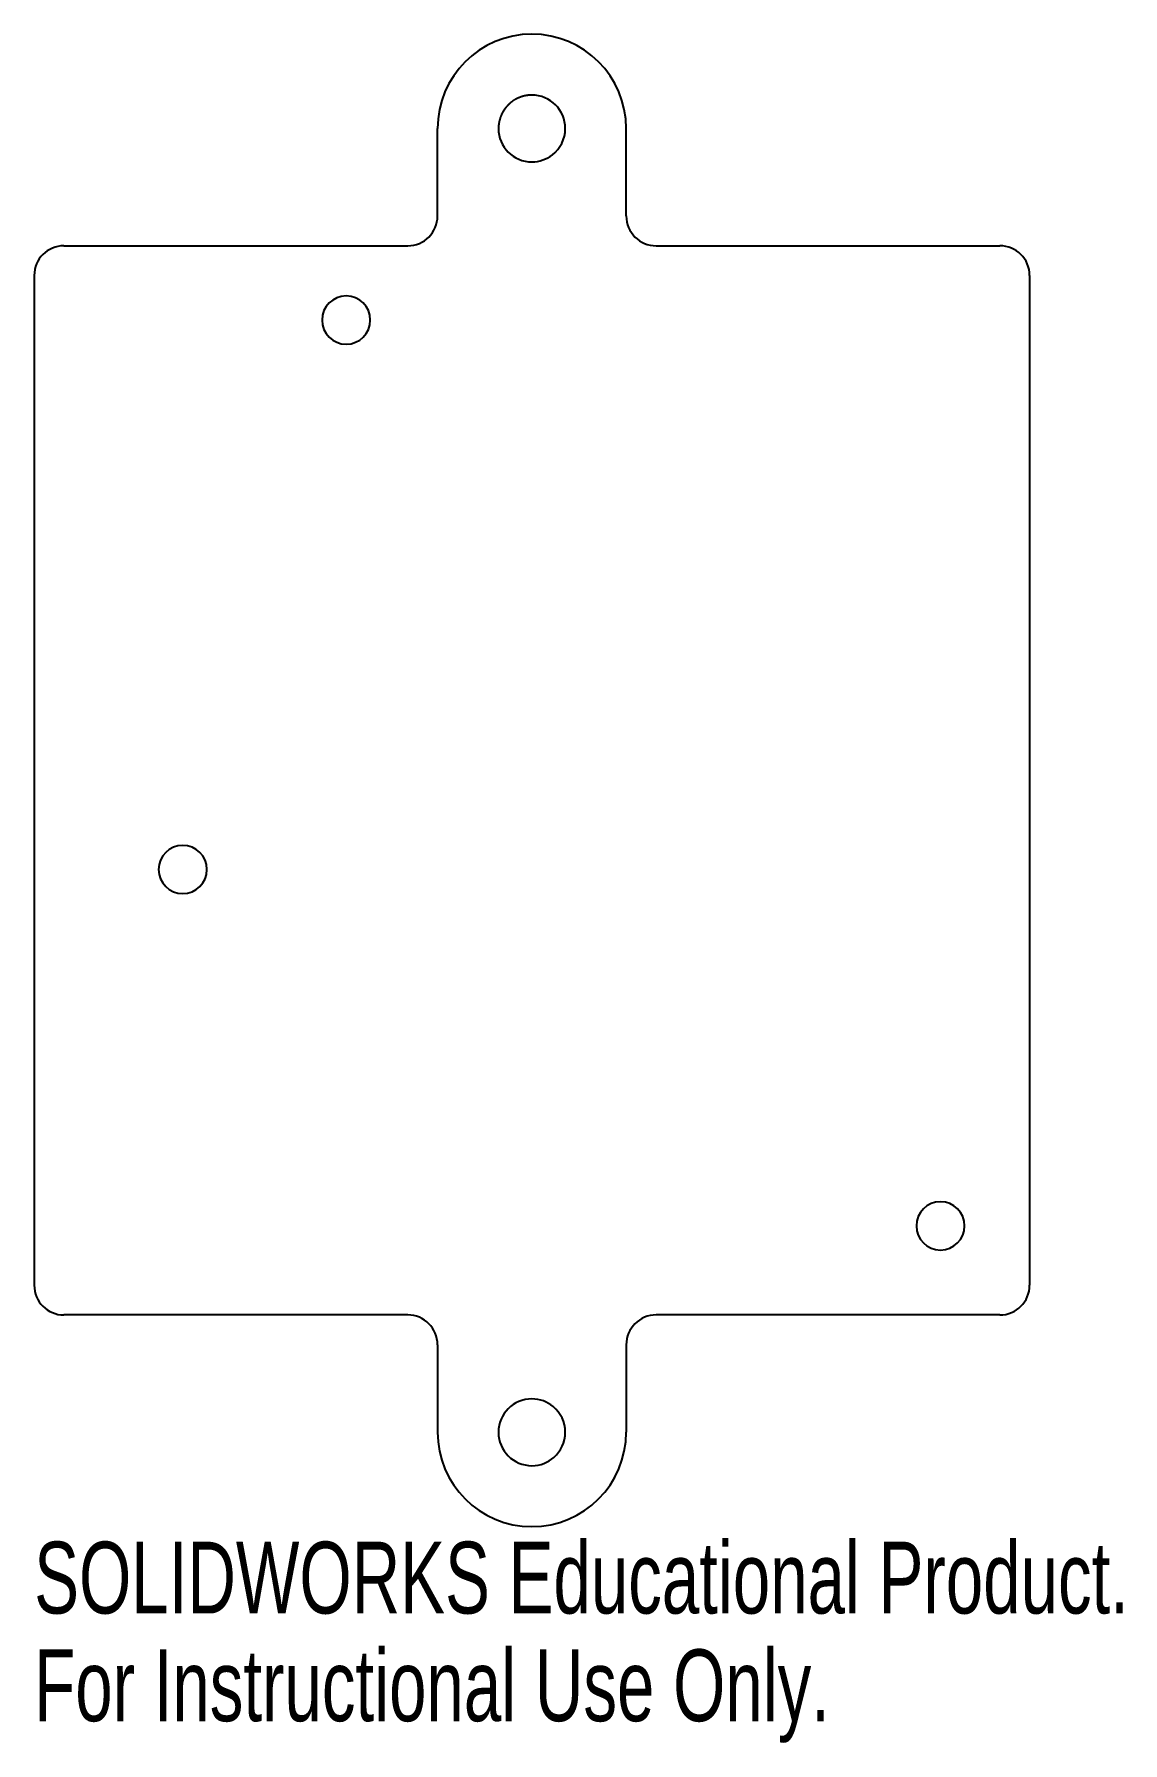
# Model space of a CAD drawing. Header units: inches. Extents: x 0.28 to 3.17, y 11.07 to 15.6.
import ezdxf

# ---------------------------------------------------------------- set-up
doc = ezdxf.new("R2010")
doc.units = ezdxf.units.IN
doc.header["$MEASUREMENT"] = 0
doc.styles.add('SLDTEXTSTYLE0', font='TXT', dxfattribs={"width": 0.7})

msp = doc.modelspace()

# ---------------------------------------------------------------- linework, layer by layer
at = {"color": 7, "linetype": 'Continuous', "lineweight": 25}
for p, q in [((1.3528, 15.1214), (1.3528, 15.3534)), ((1.8527, 15.1214), (1.8527, 15.3534)), ((0.3627, 15.0424), (1.2738, 15.0424)), ((1.9317, 15.0424), (2.8428, 15.0424)), ((0.2839, 14.9637), (0.2839, 12.2869)), ((2.9216, 14.9637), (2.9216, 12.2866)), ((1.2738, 12.2079), (0.3629, 12.2079)), ((2.8428, 12.2079), (1.9317, 12.2079)), ((1.3528, 12.1289), (1.3528, 11.8969)), ((1.8527, 12.1289), (1.8527, 11.8969))]:
    msp.add_line(p, q, dxfattribs=at)
for points, degree, knots in [([(1.8527, 15.3534), (1.8527, 15.4914), (1.7408, 15.6034), (1.6027, 15.6034), (1.4647, 15.6034), (1.3528, 15.4914), (1.3528, 15.3534)], 3, [0, 0, 0, 0, 1, 1, 1, 2, 2, 2, 2]), ([(1.6027, 15.4419), (1.5847, 15.4419), (1.5683, 15.4349), (1.5604, 15.4316), (1.5533, 15.4268), (1.5462, 15.422), (1.5402, 15.416), (1.5341, 15.4099), (1.5294, 15.4029), (1.5246, 15.3957), (1.5212, 15.3878), (1.5142, 15.3714), (1.5142, 15.3534)], 2, [0, 0, 0, 0.25, 0.25, 0.375, 0.375, 0.5, 0.5, 0.625, 0.625, 0.75, 0.75, 1, 1, 1]), ([(1.6572, 15.2836), (1.6779, 15.2998), (1.6912, 15.325), (1.6912, 15.3534), (1.6912, 15.4023), (1.6516, 15.4419), (1.6027, 15.4419)], 3, [0.420118, 0.420118, 0.420118, 0.420118, 1, 1, 1, 2, 2, 2, 2]), ([(1.5142, 15.3534), (1.5142, 15.3045), (1.5539, 15.2649), (1.6027, 15.2649), (1.6233, 15.2649), (1.6422, 15.2719), (1.6572, 15.2836)], 3, [2, 2, 2, 2, 3, 3, 3, 3.420167, 3.420167, 3.420167, 3.420167]), ([(1.1746, 14.8455), (1.1746, 14.8809), (1.146, 14.9095), (1.1106, 14.9095), (1.0753, 14.9095), (1.0467, 14.8809), (1.0467, 14.8455)], 3, [0, 0, 0, 0, 1, 1, 1, 2, 2, 2, 2]), ([(1.0467, 14.8455), (1.0467, 14.8102), (1.0753, 14.7815), (1.1106, 14.7815), (1.146, 14.7815), (1.1746, 14.8102), (1.1746, 14.8455)], 3, [2, 2, 2, 2, 3, 3, 3, 4, 4, 4, 4]), ([(0.7416, 13.3889), (0.7416, 13.4243), (0.7129, 13.4529), (0.6422, 13.4529), (0.6136, 13.4243), (0.6136, 13.3889)], 3, [0, 0, 0, 0, 1, 1, 2, 2, 2, 2]), ([(0.6136, 13.3889), (0.6136, 13.3536), (0.6422, 13.3249), (0.7129, 13.3249), (0.7416, 13.3536), (0.7416, 13.3889)], 3, [2, 2, 2, 2, 3, 3, 4, 4, 4, 4]), ([(2.7494, 12.4441), (2.7494, 12.4795), (2.7207, 12.5081), (2.6854, 12.5081), (2.65, 12.5081), (2.6214, 12.4795), (2.6214, 12.4441)], 3, [0, 0, 0, 0, 1, 1, 1, 2, 2, 2, 2]), ([(2.6214, 12.4441), (2.6214, 12.4088), (2.65, 12.3801), (2.6854, 12.3801), (2.7207, 12.3801), (2.7494, 12.4088), (2.7494, 12.4441)], 3, [2, 2, 2, 2, 3, 3, 3, 4, 4, 4, 4]), ([(1.6592, 11.9651), (1.6439, 11.9778), (1.6242, 11.9854), (1.6027, 11.9854), (1.5539, 11.9854), (1.5142, 11.9458), (1.5142, 11.8969)], 3, [0.560712, 0.560712, 0.560712, 0.560712, 1, 1, 1, 2, 2, 2, 2]), ([(1.661, 11.8303), (1.6795, 11.8465), (1.6912, 11.8704), (1.6912, 11.8969), (1.6912, 11.9243), (1.6788, 11.9488), (1.6592, 11.9651)], 3, [0.456593, 0.456593, 0.456593, 0.456593, 1, 1, 1, 1.560761, 1.560761, 1.560761, 1.560761]), ([(1.3528, 11.8969), (1.3528, 11.7589), (1.4647, 11.6469), (1.6027, 11.6469), (1.7408, 11.6469), (1.8527, 11.7589), (1.8527, 11.8969)], 3, [0, 0, 0, 0, 1, 1, 1, 2, 2, 2, 2]), ([(1.5142, 11.8969), (1.5142, 11.8481), (1.5539, 11.8084), (1.6027, 11.8084), (1.6251, 11.8084), (1.6454, 11.8167), (1.661, 11.8303)], 3, [2, 2, 2, 2, 3, 3, 3, 3.456643, 3.456643, 3.456643, 3.456643])]:
    msp.add_open_spline(points, degree=degree, knots=knots, dxfattribs=at)
for points in [[(1.2738, 15.0424), (1.3174, 15.0424), (1.3528, 15.0778), (1.3528, 15.1214)], [(1.8527, 15.1214), (1.8527, 15.0778), (1.8881, 15.0424), (1.9317, 15.0424)], [(0.3627, 15.0424), (0.3192, 15.0424), (0.2839, 15.0071), (0.2839, 14.9637)], [(2.9216, 14.9637), (2.9216, 15.0071), (2.8863, 15.0424), (2.8428, 15.0424)], [(0.2839, 12.2869), (0.2839, 12.2433), (0.3193, 12.2079), (0.3629, 12.2079)], [(2.8428, 12.2079), (2.8863, 12.2079), (2.9216, 12.2432), (2.9216, 12.2866)], [(1.3528, 12.1289), (1.3528, 12.1725), (1.3174, 12.2079), (1.2738, 12.2079)], [(1.9317, 12.2079), (1.8881, 12.2079), (1.8527, 12.1725), (1.8527, 12.1289)]]:
    msp.add_open_spline(points, degree=3, dxfattribs=at)

# ---------------------------------------------------------------- texts
at = {"color": 7, "linetype": 'Continuous', "char_height": 0.1903, "attachment_point": 1, "style": 'SLDTEXTSTYLE0'}
for s, insert in [('SOLIDWORKS Educational Product.', (0.2839, 11.6068)), ('For Instructional Use Only.', (0.2839, 11.3213))]:
    msp.add_mtext(s, dxfattribs=dict(at, insert=insert))

doc.saveas('drawing.dxf')
